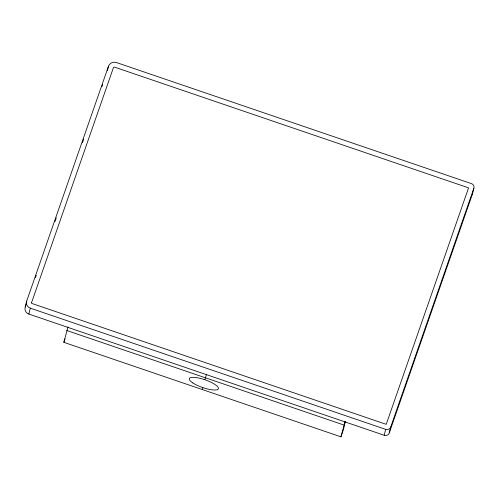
<?xml version="1.0" encoding="UTF-8"?>
<svg xmlns="http://www.w3.org/2000/svg" width="499" height="499" viewBox="0 0 499 499"><rect width="100%" height="100%" fill="white"/><g stroke="black" fill="none" stroke-linecap="round" stroke-linejoin="round"><path stroke-width="0.75" d="M25.237 306.972L26.697 301.059L108.489 66.186A6.238 6.019 13.9 0 1 116.367 62.518L471.53 183.651A3.711 3.58 13.9 0 1 473.863 188.229L472.403 194.136L389.257 432.914A3.992 3.855 13.9 0 1 384.205 435.265L28.855 314.071A5.751 5.551 13.9 0 1 25.237 306.972L26.778 302.55M28.855 314.071L30.314 308.157A5.751 5.551 13.9 0 1 26.697 301.059M107.391 70.621L108.489 66.186M345.364 421.674L343.362 429.801L340.917 436.818L63.835 342.32L67.976 326.988M202.376 389.569L202.862 387.598M204.808 379.72L206.517 374.244M340.917 436.818L345.059 421.493M384.205 435.265L385.665 429.358A3.992 3.855 13.9 0 0 390.717 427.007L473.863 188.229M389.257 432.914L390.717 427.007M35.491 277.519L36.265 275.311M54.977 221.562L56.262 217.882M82.416 142.776L83.695 139.096M101.902 86.82L102.669 84.612M63.835 342.32L65.057 338.809M30.314 308.157L385.665 429.358M66.754 330.5L343.836 425.005M472.522 192.29A3.711 3.58 13.9 0 1 472.403 194.136M31.593 302.562L31.531 302.793A0.624 0.605 13.9 0 0 31.867 303.454L386.226 424.331L468.58 187.861L114.602 67.153A1.11 1.073 13.9 0 0 113.398 67.714L31.593 302.562M192.839 382.933A15.413 4.042 19.2 0 0 217.67 389.488A15.413 4.042 19.2 0 0 201.003 378.573A15.413 4.042 19.2 0 0 192.839 382.933"/></g></svg>
